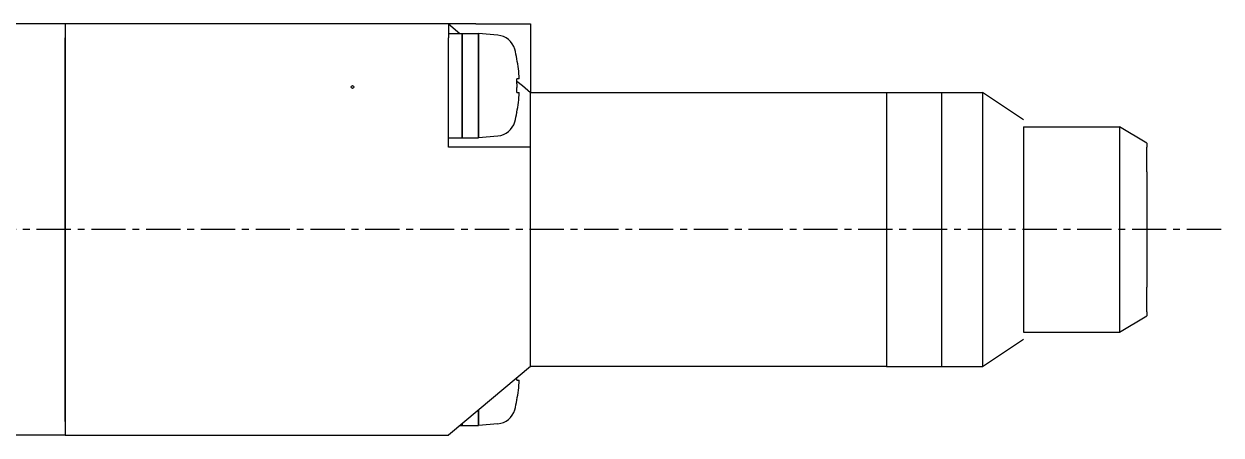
# Model space of a CAD drawing. Extents: x 45 to 224, y 37 to 151.
# Drawn here: x 142.64 to 186.35, y 46.06 to 61.06 of the extents above; entities that cross this region are included whole.
import ezdxf

# ---------------------------------------------------------------- set-up
doc = ezdxf.new("R2010")
doc.units = 0
doc.linetypes.add('CENTER', pattern=[2, 1.25, -0.25, 0.25, -0.25])
doc.layers.get('0').update_dxf_attribs({"linetype": 'CONTINUOUS'})
doc.layers.add('CENTER', color=1, linetype='CENTER')

msp = doc.modelspace()

# ---------------------------------------------------------------- linework, layer by layer
at = {"color": 7, "linetype": 'CONTINUOUS'}
for p, q in [((144.137, 61.061), (140.137, 61.061)), ((158.137, 61.061), (144.137, 61.061)), ((144.137, 61.061), (144.137, 46.061)), ((158.137, 61.061), (158.557, 60.711)), ((159.137, 61.061), (158.137, 61.061)), ((158.137, 61.061), (158.137, 60.561)), ((159.137, 61.061), (161.137, 61.061)), ((161.137, 61.061), (161.137, 58.561)), ((144.137, 46.561), (144.137, 60.561)), ((158.137, 60.711), (158.637, 60.711)), ((158.137, 56.561), (158.137, 60.561)), ((158.637, 60.711), (159.237, 60.711)), ((158.637, 56.911), (158.637, 60.711)), ((158.637, 60.711), (158.637, 56.911)), ((159.944, 60.649), (159.237, 60.711)), ((159.237, 56.911), (159.237, 60.711)), ((159.237, 60.711), (159.237, 56.911)), ((160.641, 59.788), (160.635, 59.783)), ((160.724, 59.064), (160.635, 59.064)), ((160.638, 58.977), (160.837, 58.811)), ((160.837, 58.811), (161.137, 58.561)), ((160.635, 58.559), (160.724, 58.559)), ((161.137, 48.561), (161.137, 58.561)), ((161.137, 58.561), (174.137, 58.561)), ((174.137, 58.561), (174.137, 48.561)), ((174.137, 58.561), (177.637, 58.561)), ((176.137, 58.561), (176.137, 48.561)), ((179.137, 57.561), (177.637, 58.561)), ((177.637, 58.561), (177.637, 48.561)), ((160.635, 57.84), (160.641, 57.835)), ((179.137, 57.311), (182.637, 57.311)), ((179.137, 57.311), (179.137, 49.811)), ((183.637, 56.711), (182.637, 57.311)), ((182.637, 57.311), (182.637, 49.811)), ((158.137, 56.911), (158.637, 56.911)), ((158.637, 56.911), (159.237, 56.911)), ((159.944, 56.973), (159.237, 56.911)), ((161.137, 56.561), (158.137, 56.561)), ((161.137, 48.561), (161.137, 56.561)), ((183.637, 56.711), (183.637, 56.561)), ((183.637, 55.661), (183.637, 56.561)), ((183.637, 55.661), (183.637, 51.461)), ((183.637, 50.561), (183.637, 51.461)), ((182.637, 49.811), (183.637, 50.411)), ((183.637, 50.561), (183.637, 50.411)), ((177.637, 48.561), (179.137, 49.561)), ((179.137, 49.811), (182.637, 49.811)), ((161.137, 48.561), (158.737, 46.561)), ((174.137, 48.561), (161.137, 48.561)), ((174.137, 48.561), (177.637, 48.561)), ((160.635, 48.059), (160.724, 48.059)), ((160.635, 47.34), (160.641, 47.335)), ((159.237, 46.411), (159.237, 46.978)), ((159.237, 46.978), (159.237, 46.411)), ((158.737, 46.561), (158.137, 46.061)), ((158.557, 46.411), (158.637, 46.411)), ((158.637, 46.411), (158.637, 46.478)), ((158.637, 46.478), (158.637, 46.411)), ((158.637, 46.411), (159.237, 46.411)), ((159.944, 46.473), (159.237, 46.411)), ((144.137, 46.061), (121.137, 46.061)), ((144.137, 46.061), (158.137, 46.061))]:
    msp.add_line(p, q, dxfattribs=at)
for points in [[(160.635, 58.559, 0), (160.635, 58.563, 0), (160.636, 58.567, 0), (160.636, 58.571, 0), (160.636, 58.575, 0), (160.636, 58.578, 0), (160.636, 58.583, 0), (160.636, 58.586, 0), (160.637, 58.59, 0), (160.637, 58.594, 0), (160.637, 58.598, 0), (160.637, 58.602, 0), (160.637, 58.606, 0), (160.637, 58.61, 0), (160.637, 58.614, 0), (160.638, 58.618, 0), (160.638, 58.622, 0), (160.638, 58.626, 0), (160.638, 58.63, 0), (160.638, 58.634, 0), (160.638, 58.638, 0), (160.638, 58.642, 0), (160.638, 58.646, 0), (160.639, 58.65, 0), (160.639, 58.654, 0), (160.639, 58.657, 0), (160.639, 58.661, 0), (160.639, 58.665, 0), (160.639, 58.669, 0), (160.639, 58.673, 0), (160.639, 58.677, 0), (160.639, 58.681, 0), (160.639, 58.685, 0), (160.64, 58.689, 0), (160.64, 58.693, 0), (160.64, 58.697, 0), (160.64, 58.701, 0), (160.64, 58.705, 0), (160.64, 58.709, 0), (160.64, 58.713, 0), (160.64, 58.717, 0), (160.64, 58.721, 0), (160.64, 58.724, 0), (160.64, 58.728, 0), (160.64, 58.732, 0), (160.64, 58.736, 0), (160.64, 58.74, 0), (160.64, 58.744, 0), (160.64, 58.748, 0), (160.641, 58.752, 0), (160.641, 58.756, 0), (160.641, 58.76, 0), (160.641, 58.764, 0), (160.641, 58.768, 0), (160.641, 58.772, 0), (160.641, 58.776, 0), (160.641, 58.78, 0), (160.641, 58.784, 0), (160.641, 58.788, 0), (160.641, 58.792, 0), (160.641, 58.795, 0), (160.641, 58.8, 0), (160.641, 58.803, 0), (160.641, 58.807, 0), (160.641, 58.811, 0), (160.641, 58.815, 0), (160.641, 58.819, 0), (160.641, 58.823, 0), (160.641, 58.827, 0), (160.641, 58.831, 0), (160.641, 58.835, 0), (160.641, 58.839, 0), (160.641, 58.843, 0), (160.641, 58.847, 0), (160.641, 58.851, 0), (160.641, 58.855, 0), (160.641, 58.859, 0), (160.641, 58.863, 0), (160.641, 58.867, 0), (160.641, 58.87, 0), (160.64, 58.874, 0), (160.64, 58.878, 0), (160.64, 58.882, 0), (160.64, 58.886, 0), (160.64, 58.89, 0), (160.64, 58.894, 0), (160.64, 58.898, 0), (160.64, 58.902, 0), (160.64, 58.906, 0), (160.64, 58.91, 0), (160.64, 58.914, 0), (160.64, 58.918, 0), (160.64, 58.922, 0), (160.64, 58.926, 0), (160.64, 58.93, 0), (160.64, 58.934, 0), (160.639, 58.938, 0), (160.639, 58.942, 0), (160.639, 58.946, 0), (160.639, 58.95, 0), (160.639, 58.953, 0), (160.639, 58.957, 0), (160.639, 58.961, 0), (160.639, 58.965, 0), (160.639, 58.969, 0), (160.639, 58.973, 0), (160.638, 58.977, 0), (160.638, 58.981, 0), (160.638, 58.985, 0), (160.638, 58.989, 0), (160.638, 58.993, 0), (160.638, 58.997, 0), (160.638, 59.001, 0), (160.638, 59.005, 0), (160.637, 59.009, 0), (160.637, 59.013, 0), (160.637, 59.017, 0), (160.637, 59.02, 0), (160.637, 59.024, 0), (160.637, 59.028, 0), (160.637, 59.032, 0), (160.636, 59.036, 0), (160.636, 59.04, 0), (160.636, 59.044, 0), (160.636, 59.048, 0), (160.636, 59.052, 0), (160.636, 59.056, 0), (160.635, 59.06, 0), (160.635, 59.064, 0)], [(160.635, 48.059, 0), (160.635, 48.059, 0), (160.635, 48.06, 0), (160.635, 48.061, 0), (160.635, 48.062, 0), (160.635, 48.062, 0), (160.635, 48.063, 0), (160.635, 48.064, 0), (160.635, 48.064, 0), (160.636, 48.065, 0), (160.636, 48.066, 0), (160.636, 48.066, 0), (160.636, 48.067, 0), (160.636, 48.068, 0), (160.636, 48.068, 0), (160.636, 48.069, 0), (160.636, 48.07, 0), (160.636, 48.07, 0), (160.636, 48.071, 0), (160.636, 48.072, 0), (160.636, 48.072, 0), (160.636, 48.073, 0), (160.636, 48.074, 0), (160.636, 48.074, 0), (160.636, 48.075, 0), (160.636, 48.076, 0), (160.636, 48.077, 0), (160.636, 48.077, 0), (160.636, 48.078, 0), (160.636, 48.078, 0), (160.636, 48.079, 0), (160.636, 48.08, 0), (160.636, 48.081, 0), (160.636, 48.081, 0), (160.636, 48.082, 0), (160.636, 48.083, 0), (160.636, 48.083, 0), (160.636, 48.084, 0), (160.636, 48.085, 0), (160.636, 48.085, 0), (160.636, 48.086, 0), (160.636, 48.087, 0), (160.636, 48.087, 0), (160.636, 48.088, 0), (160.636, 48.089, 0), (160.637, 48.089, 0), (160.637, 48.09, 0), (160.637, 48.091, 0), (160.637, 48.091, 0), (160.637, 48.092, 0), (160.637, 48.093, 0), (160.637, 48.093, 0), (160.637, 48.094, 0), (160.637, 48.095, 0), (160.637, 48.096, 0), (160.637, 48.096, 0), (160.637, 48.097, 0), (160.637, 48.097, 0), (160.637, 48.098, 0), (160.637, 48.099, 0), (160.637, 48.1, 0), (160.637, 48.1, 0), (160.637, 48.101, 0), (160.637, 48.102, 0), (160.637, 48.102, 0), (160.637, 48.103, 0), (160.637, 48.104, 0), (160.637, 48.104, 0), (160.637, 48.105, 0), (160.637, 48.106, 0), (160.637, 48.106, 0), (160.637, 48.107, 0), (160.637, 48.108, 0), (160.637, 48.108, 0), (160.637, 48.109, 0), (160.637, 48.11, 0), (160.637, 48.11, 0), (160.637, 48.111, 0), (160.637, 48.112, 0), (160.637, 48.112, 0), (160.637, 48.113, 0), (160.637, 48.114, 0), (160.637, 48.114, 0), (160.637, 48.115, 0), (160.637, 48.116, 0), (160.638, 48.117, 0), (160.638, 48.117, 0), (160.638, 48.118, 0), (160.638, 48.119, 0), (160.638, 48.119, 0), (160.638, 48.12, 0), (160.638, 48.121, 0), (160.638, 48.121, 0), (160.638, 48.122, 0), (160.638, 48.123, 0), (160.638, 48.123, 0), (160.638, 48.124, 0), (160.638, 48.125, 0), (160.638, 48.125, 0), (160.638, 48.126, 0), (160.638, 48.127, 0), (160.638, 48.127, 0), (160.638, 48.128, 0), (160.638, 48.129, 0), (160.638, 48.13, 0), (160.638, 48.13, 0), (160.638, 48.131, 0), (160.638, 48.132, 0), (160.638, 48.132, 0), (160.638, 48.133, 0), (160.638, 48.133, 0), (160.638, 48.134, 0), (160.638, 48.135, 0), (160.638, 48.136, 0), (160.638, 48.136, 0), (160.638, 48.137, 0), (160.638, 48.138, 0), (160.638, 48.138, 0), (160.638, 48.139, 0), (160.638, 48.14, 0), (160.638, 48.14, 0), (160.638, 48.141, 0), (160.638, 48.142, 0), (160.638, 48.142, 0), (160.638, 48.143, 0), (160.638, 48.144, 0), (160.638, 48.144, 0), (160.638, 48.145, 0), (160.638, 48.146, 0)]]:
    msp.add_polyline3d(points, dxfattribs=at)
msp.add_circle((154.637, 58.761), 0.05, dxfattribs=at)
for centre, radius, start, end in [((159.883, 59.952), 0.7, 15.3851, 85), ((155.737, 58.811), 5, 11.262, 15.3851), ((155.737, 58.811), 4.994, 2.8984, 11.2219), ((155.737, 58.811), 4.994, 348.7781, 357.1016), ((155.737, 58.811), 5, 344.6149, 348.738), ((159.883, 57.671), 0.7, 275, 344.6149), ((155.737, 48.311), 4.994, 348.7781, 357.1016), ((155.737, 48.311), 5, 344.6149, 348.738), ((159.883, 47.171), 0.7, 275, 344.6149)]:
    msp.add_arc(centre, radius, start, end, dxfattribs=at)
at = {"layer": 'CENTER', "color": 1, "linetype": 'CENTER'}
msp.add_line((186.349, 53.561), (97.521, 53.561), dxfattribs=at)

doc.saveas('drawing.dxf')
